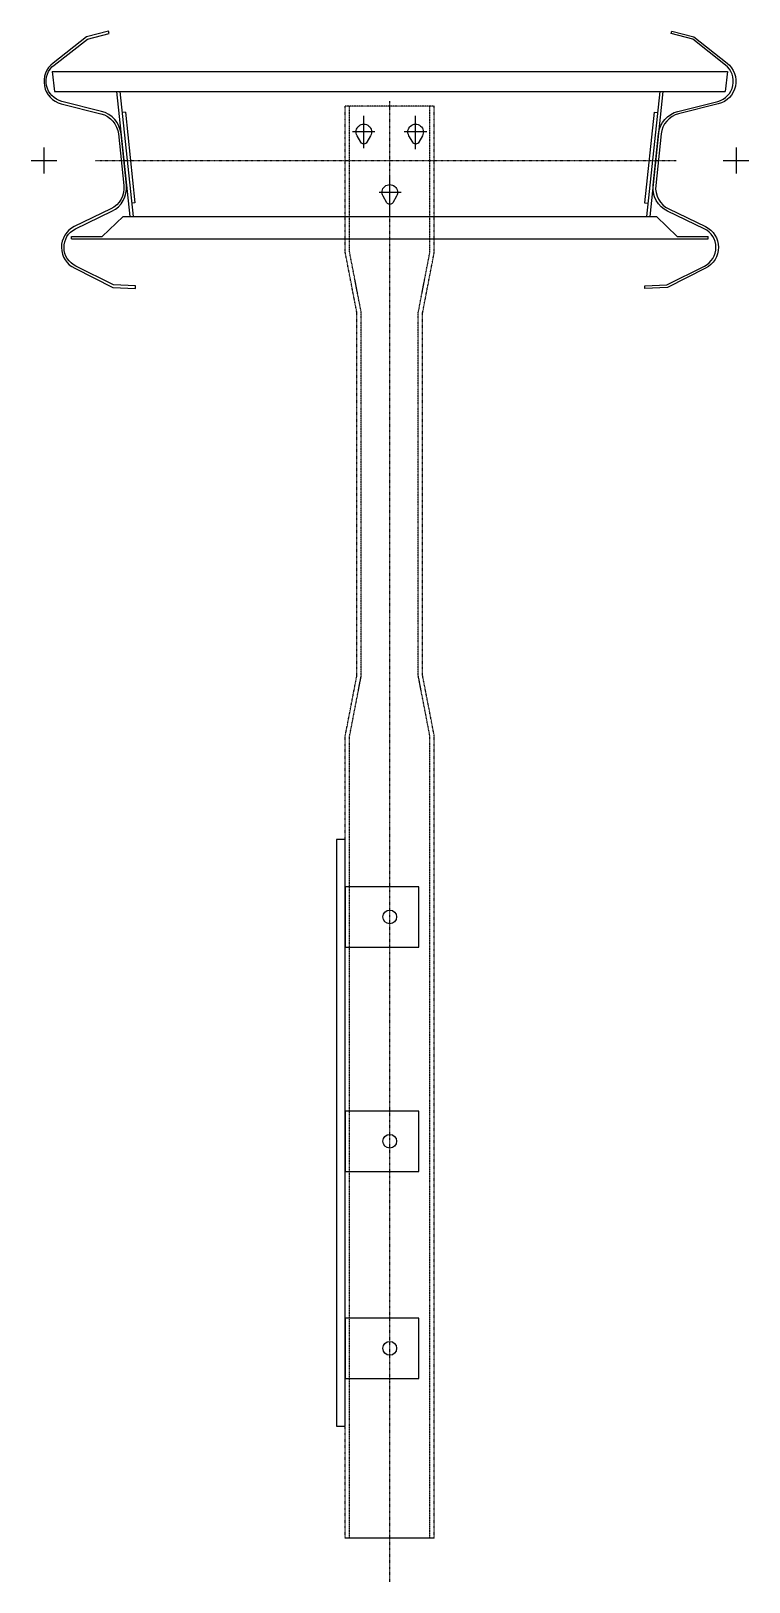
# Model space of a CAD drawing. Header units: millimetres. Extents: x -15 to 816, y -1048 to 750.
import ezdxf

# ---------------------------------------------------------------- set-up
doc = ezdxf.new("R2010")
doc.units = ezdxf.units.MM
doc.linetypes.add('DASHDOT', pattern=[1, 0.5, -0.25, 0, -0.25])
doc.linetypes.add('HIDDEN2', pattern=[0.1875, 0.125, -0.0625])

msp = doc.modelspace()

# ---------------------------------------------------------------- linework, layer by layer
at = {"linetype": 'Continuous'}
for p, q in [((9.5, 703), (791.4, 703)), ((9.5, 703), (12.1, 680)), ((791.4, 703), (788.7, 680)), ((12.1, 680), (788.7, 680)), ((84, 680), (99.3, 535)), ((87.9, 680), (103.1, 535)), ((713, 680), (697.8, 535)), ((716.8, 680), (701.6, 535)), ((94.2, 655.8), (90.4, 655.4)), ((94.2, 655.8), (105.3, 551)), ((370.4, 614.3), (370.4, 651.6)), ((430.4, 613.1), (430.4, 651.6)), ((706.6, 655.8), (695.6, 551)), ((706.6, 655.8), (710.4, 655.4)), ((383.2, 633), (357.1, 633)), ((443.2, 633), (417.1, 633)), ((0, 615), (0, 585)), ((801.4, 615), (801.4, 585)), ((-15, 600), (15, 600)), ((786.4, 600), (816.4, 600)), ((400.4, 535.4), (400.4, 581.6)), ((413.8, 563), (388, 563)), ((105.3, 551), (101.5, 550.6)), ((695.6, 551), (699.4, 550.6)), ((91.5, 535), (67.5, 512)), ((91.5, 535), (709.4, 535)), ((733.4, 512), (709.4, 535)), ((31.9, 509), (31.9, 512)), ((31.9, 512), (67.5, 512)), ((31.9, 509), (769, 509)), ((733.4, 512), (769, 512)), ((769, 509), (769, 512)), ((451.9, -996.8), (348.9, -996.8))]:
    msp.add_line(p, q, dxfattribs=at)
at = {"linetype": 'DASHDOT'}
for p, q in [((400.4, -1047.6), (400.4, 668.6)), ((59.7, 600), (732, 600))]:
    msp.add_line(p, q, dxfattribs=at)
at = {"linetype": 'HIDDEN2'}
msp.add_line((451.9, 663), (348.9, 663), dxfattribs=at)
at = {"linetype": 'Continuous'}
for points in [[(106.1, 454.6), (80.5, 455.9), (36.9, 477.6, -0.622872), (36.3, 520.7), (78.6, 541.1, 0.316543), (95.4, 571.3), (89.2, 631, 0.314911), (66.6, 656.9), (20.6, 668.5, -0.62263), (11.6, 710.6), (50.5, 740.6), (75.4, 747.1), (74.6, 750), (49.2, 743.3), (10.7, 712.9, 0.625088), (19.9, 665.6), (65.9, 654, -0.314911), (86.2, 630.7), (92.5, 571, -0.316543), (77.3, 543.8), (35, 523.4, 0.622892), (35.6, 475), (79.7, 452.9), (106, 451.6)], [(695.7, 454.6), (721.4, 455.9), (764.9, 477.6, 0.622923), (764.6, 520.7), (722.2, 541.1, -0.316543), (705.4, 571.3), (711.7, 631, -0.314911), (734.2, 656.9), (780.2, 668.5, 0.62263), (789.2, 710.6), (751.3, 740.6), (726.4, 747.1), (727.2, 750), (752.6, 743.3), (791.1, 712.9, -0.62263), (780.9, 665.6), (734.9, 654, 0.314911), (714.7, 630.7), (708.4, 571, 0.316543), (723.5, 543.8), (765.9, 523.4, -0.622923), (766.2, 475), (722.1, 452.9), (695.9, 451.6)], [(373.9, 621, -0.57735), (367, 621), (362.6, 628.5, -1.732051), (378.2, 628.5)], [(433.9, 621, -0.57735), (427, 621), (422.6, 628.5, -1.732051), (438.2, 628.5)], [(403.9, 551, -0.57735), (397, 551), (392.6, 558.5, -1.732051), (408.2, 558.5)]]:
    msp.add_lwpolyline(points, format="xyb", close=True, dxfattribs=at)
at = {"linetype": 'DASHDOT'}
for points in [[(348.9, -996.8), (348.9, -66.8), (362.4, 3.2), (362.4, 423.2), (348.9, 493.2), (348.9, 663)], [(451.9, -996.8), (451.9, -66.8), (438.4, 3.2), (438.4, 423.2), (451.9, 493.2), (451.9, 663)]]:
    msp.add_lwpolyline(points, dxfattribs=at)
at = {"linetype": 'HIDDEN2'}
for points in [[(353.9, -996.8), (353.9, -67.2), (367.4, 2.8), (367.4, 423.7), (353.9, 493.7), (353.9, 663)], [(446.9, -996.8), (446.9, -67.2), (433.4, 2.8), (433.4, 423.7), (446.9, 493.7), (446.9, 663)]]:
    msp.add_lwpolyline(points, dxfattribs=at)
for points in [[(338.9, -867.2), (348.9, -867.2), (348.9, -187.2), (338.9, -187.2)], [(348.9, -311.8), (433.9, -311.8), (433.9, -241.8), (348.9, -241.8)], [(348.9, -571.8), (433.9, -571.8), (433.9, -501.8), (348.9, -501.8)], [(348.9, -811.8), (433.9, -811.8), (433.9, -741.8), (348.9, -741.8)]]:
    msp.add_lwpolyline(points, close=True)
for centre in [(400.4, -276.8), (400.4, -536.8), (400.4, -776.8)]:
    msp.add_circle(centre, 8)

doc.saveas('drawing.dxf')
